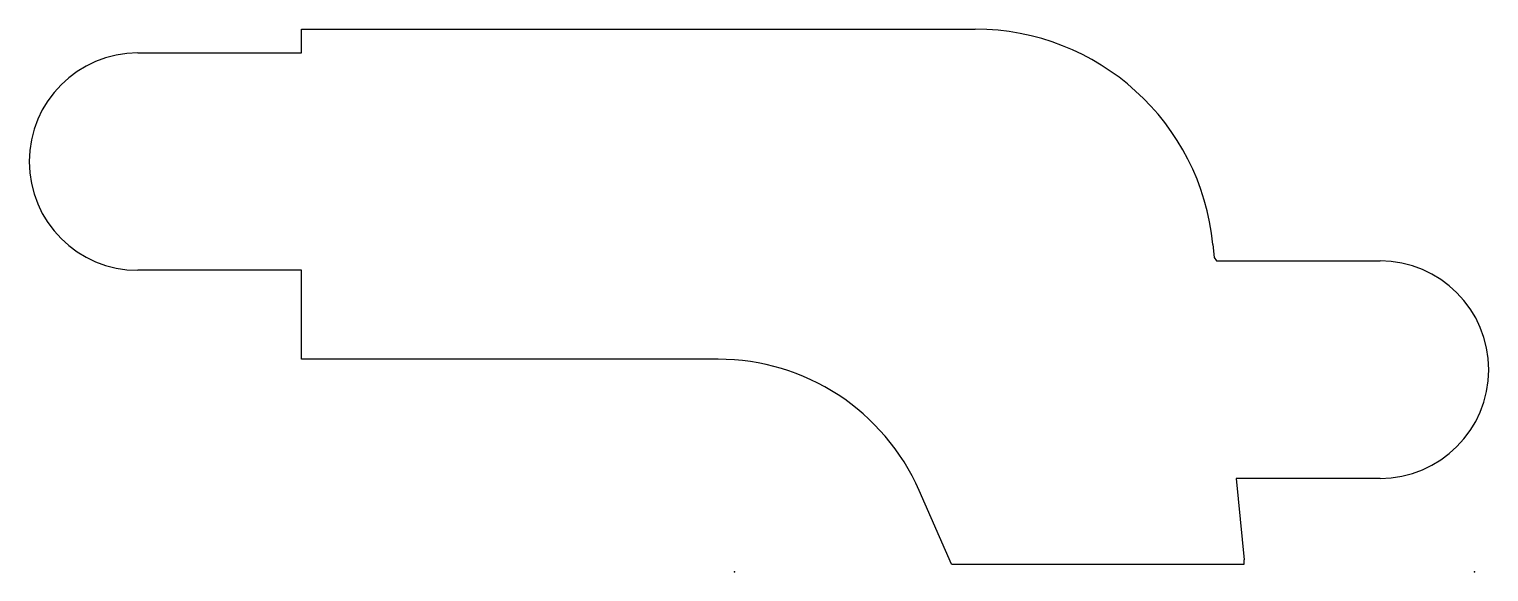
# Model space of a CAD drawing. Header units: millimetres. Extents: x -9.1 to 9.7, y 0 to 7.
import ezdxf

# ---------------------------------------------------------------- set-up
doc = ezdxf.new("R2010")
doc.units = ezdxf.units.MM
doc.header["$MEASUREMENT"] = 0
doc.layers.get('0').update_dxf_attribs({"true_color": 0xffffff})

msp = doc.modelspace()

# ---------------------------------------------------------------- linework, layer by layer
for p, q in [((-5.577, 6.683), (-5.577, 6.988)), ((-5.577, 6.988), (3.098, 6.988)), ((-7.683, 6.683), (-5.577, 6.683)), ((6.158, 4.217), (6.175, 4.048)), ((6.175, 4.048), (6.204, 4.003)), ((6.204, 4.003), (8.31, 4.003)), ((-5.577, 3.883), (-7.683, 3.883)), ((-5.577, 2.738), (-5.577, 3.883)), ((-0.212, 2.738), (-5.577, 2.738)), ((6.457, 1.203), (6.561, 0.155)), ((8.31, 1.203), (6.457, 1.203)), ((2.791, 0.1), (2.375, 1.048)), ((2.791, 0.1), (6.561, 0.1)), ((6.561, 0.1), (6.561, 0.155))]:
    msp.add_line(p, q)
for centre, radius, start, end in [((3.098, 3.913), 3.075, 5.658, 90), ((-7.683, 5.283), 1.4, 90, 270), ((8.31, 2.603), 1.4, 270, 90), ((-0.212, -0.087), 2.825, 23.685, 90)]:
    msp.add_arc(centre, radius, start, end)
for p in [(0, 0), (9.525, 0)]:
    msp.add_point(p)

doc.saveas('drawing.dxf')
